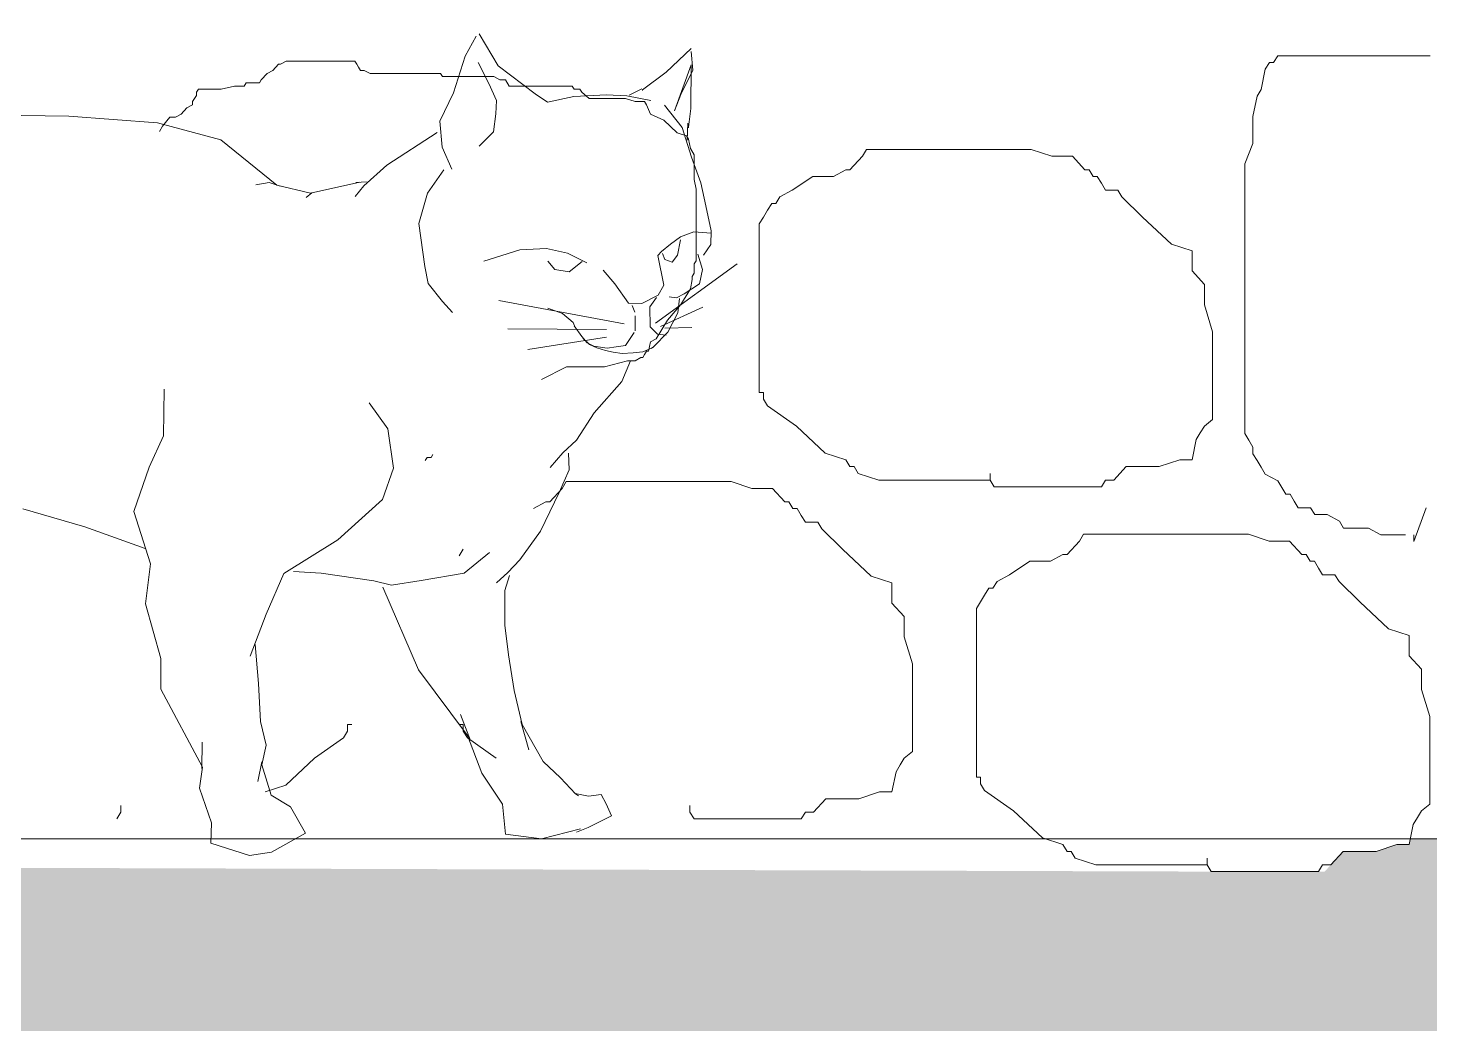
# Model space of a CAD drawing. Header units: centimetres. Extents: x 2280 to 32242, y -4577 to 2534.
# Drawn here: x 26033 to 26087.9, y -2801.2 to -2762.2 of the extents above; entities that cross this region are included whole.
import ezdxf

# ---------------------------------------------------------------- set-up
doc = ezdxf.new("R2010")
doc.units = ezdxf.units.CM
doc.layers.add('dim', color=40, linetype='Continuous', lineweight=0)
doc.layers.add('obiekty', color=22, linetype='Continuous', lineweight=5)

msp = doc.modelspace()

# ---------------------------------------------------------------- hatches: boundary and pattern name
at = {"layer": 'dim'}
h = msp.add_hatch(color=7, dxfattribs=at)
h.dxf.hatch_style = 1
edge = h.paths.add_edge_path()
edge.add_line((26464.449, -2758.987), (26526.237, -2820.144))
edge.add_line((26526.237, -2820.144), (26526.237, -2793.963))
edge.add_line((26526.237, -2793.963), (26500.585, -2768.102))
edge.add_spline(control_points=[(26500.585, -2768.102), (26499.378, -2767.74), (26498.6, -2767.687), (26498.202, -2767.906)], knot_values=[35.673287, 35.673287, 35.673287, 35.673287, 41.147763, 41.147763, 41.147763, 41.147763], degree=3, periodic=0)
edge.add_spline(control_points=[(26498.202, -2767.906), (26498.119, -2767.991), (26498.037, -2768.075), (26497.954, -2768.159)], knot_values=[0, 0, 0, 0, 0.301407, 0.301407, 0.301407, 0.301407], degree=3, periodic=0)
edge.add_spline(control_points=[(26497.954, -2768.159), (26498.007, -2768.053), (26498.089, -2767.969), (26498.202, -2767.906)], knot_values=[41.147763, 41.147763, 41.147763, 41.147763, 42.704936, 42.704936, 42.704936, 42.704936], degree=3, periodic=0)
edge.add_spline(control_points=[(26500.585, -2768.102), (26499.378, -2767.74), (26498.6, -2767.687), (26498.202, -2767.906)], knot_values=[35.673287, 35.673287, 35.673287, 35.673287, 41.147763, 41.147763, 41.147763, 41.147763], degree=3, periodic=0)
edge.add_spline(control_points=[(26498.202, -2767.906), (26498.57, -2767.532), (26498.935, -2767.157), (26499.28, -2766.787)], knot_values=[0.301407, 0.301407, 0.301407, 0.301407, 1.642507, 1.642507, 1.642507, 1.642507], degree=3, periodic=0)
edge.add_line((26499.28, -2766.787), (26478.191, -2745.525))
edge.add_spline(control_points=[(26478.191, -2745.525), (26477.196, -2745.262), (26476.538, -2745.24), (26476.182, -2745.436)], knot_values=[36.26063, 36.26063, 36.26063, 36.26063, 41.147763, 41.147763, 41.147763, 41.147763], degree=3, periodic=0)
edge.add_spline(control_points=[(26476.182, -2745.436), (26476.1, -2745.52), (26476.017, -2745.604), (26475.934, -2745.689)], knot_values=[0, 0, 0, 0, 0.301407, 0.301407, 0.301407, 0.301407], degree=3, periodic=0)
edge.add_spline(control_points=[(26475.934, -2745.689), (26475.987, -2745.583), (26476.069, -2745.498), (26476.182, -2745.436)], knot_values=[41.147763, 41.147763, 41.147763, 41.147763, 42.704936, 42.704936, 42.704936, 42.704936], degree=3, periodic=0)
edge.add_spline(control_points=[(26478.191, -2745.525), (26477.196, -2745.262), (26476.538, -2745.24), (26476.182, -2745.436)], knot_values=[36.26063, 36.26063, 36.26063, 36.26063, 41.147763, 41.147763, 41.147763, 41.147763], degree=3, periodic=0)
edge.add_spline(control_points=[(26476.182, -2745.436), (26476.504, -2745.108), (26476.823, -2744.781), (26477.13, -2744.455)], knot_values=[0.301407, 0.301407, 0.301407, 0.301407, 1.474772, 1.474772, 1.474772, 1.474772], degree=3, periodic=0)
edge.add_line((26477.13, -2744.455), (26434.971, -2701.952))
edge.add_spline(control_points=[(26434.971, -2701.952), (26433.764, -2701.591), (26432.986, -2701.538), (26432.588, -2701.757)], knot_values=[35.673287, 35.673287, 35.673287, 35.673287, 41.147763, 41.147763, 41.147763, 41.147763], degree=3, periodic=0)
edge.add_spline(control_points=[(26432.588, -2701.757), (26432.506, -2701.841), (26432.423, -2701.926), (26432.34, -2702.01)], knot_values=[0, 0, 0, 0, 0.301407, 0.301407, 0.301407, 0.301407], degree=3, periodic=0)
edge.add_spline(control_points=[(26432.34, -2702.01), (26432.393, -2701.904), (26432.475, -2701.82), (26432.588, -2701.757)], knot_values=[41.147763, 41.147763, 41.147763, 41.147763, 42.704936, 42.704936, 42.704936, 42.704936], degree=3, periodic=0)
edge.add_spline(control_points=[(26434.971, -2701.952), (26433.764, -2701.591), (26432.986, -2701.538), (26432.588, -2701.757)], knot_values=[35.673287, 35.673287, 35.673287, 35.673287, 41.147763, 41.147763, 41.147763, 41.147763], degree=3, periodic=0)
edge.add_spline(control_points=[(26432.588, -2701.757), (26432.956, -2701.382), (26433.321, -2701.008), (26433.667, -2700.637)], knot_values=[0.301407, 0.301407, 0.301407, 0.301407, 1.642507, 1.642507, 1.642507, 1.642507], degree=3, periodic=0)
edge.add_line((26433.667, -2700.637), (26412.577, -2679.376))
edge.add_spline(control_points=[(26412.577, -2679.376), (26411.582, -2679.112), (26410.924, -2679.091), (26410.568, -2679.287)], knot_values=[36.26063, 36.26063, 36.26063, 36.26063, 41.147763, 41.147763, 41.147763, 41.147763], degree=3, periodic=0)
edge.add_spline(control_points=[(26410.568, -2679.287), (26410.486, -2679.371), (26410.403, -2679.455), (26410.32, -2679.539)], knot_values=[0, 0, 0, 0, 0.301407, 0.301407, 0.301407, 0.301407], degree=3, periodic=0)
edge.add_spline(control_points=[(26410.32, -2679.539), (26410.373, -2679.434), (26410.455, -2679.349), (26410.568, -2679.287)], knot_values=[41.147763, 41.147763, 41.147763, 41.147763, 42.704936, 42.704936, 42.704936, 42.704936], degree=3, periodic=0)
edge.add_spline(control_points=[(26412.577, -2679.376), (26411.582, -2679.112), (26410.924, -2679.091), (26410.568, -2679.287)], knot_values=[36.26063, 36.26063, 36.26063, 36.26063, 41.147763, 41.147763, 41.147763, 41.147763], degree=3, periodic=0)
edge.add_spline(control_points=[(26410.568, -2679.287), (26410.89, -2678.959), (26411.21, -2678.631), (26411.516, -2678.306)], knot_values=[0.301407, 0.301407, 0.301407, 0.301407, 1.474772, 1.474772, 1.474772, 1.474772], degree=3, periodic=0)
edge.add_line((26411.516, -2678.306), (26390.202, -2656.819))
edge.add_spline(control_points=[(26390.202, -2656.819), (26389.403, -2656.64), (26388.86, -2656.645), (26388.549, -2656.816)], knot_values=[36.867268, 36.867268, 36.867268, 36.867268, 41.147763, 41.147763, 41.147763, 41.147763], degree=3, periodic=0)
edge.add_spline(control_points=[(26388.549, -2656.816), (26388.466, -2656.9), (26388.383, -2656.985), (26388.3, -2657.069)], knot_values=[0, 0, 0, 0, 0.301407, 0.301407, 0.301407, 0.301407], degree=3, periodic=0)
edge.add_spline(control_points=[(26388.3, -2657.069), (26388.353, -2656.963), (26388.435, -2656.879), (26388.549, -2656.816)], knot_values=[41.147763, 41.147763, 41.147763, 41.147763, 42.704936, 42.704936, 42.704936, 42.704936], degree=3, periodic=0)
edge.add_spline(control_points=[(26388.549, -2656.816), (26388.86, -2656.645), (26389.403, -2656.64), (26390.202, -2656.819)], knot_values=[36.867268, 36.867268, 36.867268, 36.867268, 41.147763, 41.147763, 41.147763, 41.147763], degree=3, periodic=0)
edge.add_spline(control_points=[(26388.549, -2656.816), (26388.825, -2656.535), (26389.099, -2656.254), (26389.365, -2655.974)], knot_values=[0.301407, 0.301407, 0.301407, 0.301407, 1.308174, 1.308174, 1.308174, 1.308174], degree=3, periodic=0)
edge.add_line((26389.365, -2655.974), (26367.847, -2634.281))
edge.add_spline(control_points=[(26367.847, -2634.281), (26367.229, -2634.174), (26366.794, -2634.199), (26366.529, -2634.346)], knot_values=[37.494954, 37.494954, 37.494954, 37.494954, 41.147763, 41.147763, 41.147763, 41.147763], degree=3, periodic=0)
edge.add_spline(control_points=[(26366.529, -2634.346), (26366.446, -2634.43), (26366.363, -2634.514), (26366.28, -2634.598)], knot_values=[0, 0, 0, 0, 0.301407, 0.301407, 0.301407, 0.301407], degree=3, periodic=0)
edge.add_spline(control_points=[(26366.28, -2634.598), (26366.333, -2634.493), (26366.416, -2634.408), (26366.529, -2634.346)], knot_values=[41.147763, 41.147763, 41.147763, 41.147763, 42.704936, 42.704936, 42.704936, 42.704936], degree=3, periodic=0)
edge.add_line((26367.067, -2633.494), (26345.514, -2611.766))
edge.add_spline(control_points=[(26345.514, -2611.766), (26345.06, -2611.717), (26344.727, -2611.755), (26344.509, -2611.875)], knot_values=[38.145716, 38.145716, 38.145716, 38.145716, 41.147763, 41.147763, 41.147763, 41.147763], degree=3, periodic=0)
edge.add_spline(control_points=[(26344.509, -2611.875), (26344.426, -2611.959), (26344.343, -2612.044), (26344.26, -2612.128)], knot_values=[0, 0, 0, 0, 0.301407, 0.301407, 0.301407, 0.301407], degree=3, periodic=0)
edge.add_spline(control_points=[(26344.26, -2612.128), (26344.313, -2612.022), (26344.396, -2611.938), (26344.509, -2611.875)], knot_values=[41.147763, 41.147763, 41.147763, 41.147763, 42.704936, 42.704936, 42.704936, 42.704936], degree=3, periodic=0)
edge.add_line((26344.934, -2611.181), (26323.206, -2589.275))
edge.add_spline(control_points=[(26323.206, -2589.275), (26322.896, -2589.268), (26322.658, -2589.311), (26322.489, -2589.405)], knot_values=[38.821921, 38.821921, 38.821921, 38.821921, 41.147763, 41.147763, 41.147763, 41.147763], degree=3, periodic=0)
edge.add_spline(control_points=[(26322.489, -2589.405), (26322.406, -2589.489), (26322.323, -2589.573), (26322.241, -2589.657)], knot_values=[0, 0, 0, 0, 0.301407, 0.301407, 0.301407, 0.301407], degree=3, periodic=0)
edge.add_spline(control_points=[(26322.241, -2589.657), (26322.293, -2589.552), (26322.376, -2589.467), (26322.489, -2589.405)], knot_values=[41.147763, 41.147763, 41.147763, 41.147763, 42.704936, 42.704936, 42.704936, 42.704936], degree=3, periodic=0)
edge.add_line((26322.802, -2588.869), (26300.924, -2566.812))
edge.add_spline(control_points=[(26300.924, -2566.812), (26300.738, -2566.828), (26300.587, -2566.869), (26300.469, -2566.934)], knot_values=[39.526363, 39.526363, 39.526363, 39.526363, 41.147763, 41.147763, 41.147763, 41.147763], degree=3, periodic=0)
edge.add_spline(control_points=[(26300.469, -2566.934), (26300.386, -2567.018), (26300.304, -2567.103), (26300.221, -2567.187)], knot_values=[0, 0, 0, 0, 0.301407, 0.301407, 0.301407, 0.301407], degree=3, periodic=0)
edge.add_spline(control_points=[(26300.221, -2567.187), (26300.274, -2567.081), (26300.356, -2566.997), (26300.469, -2566.934)], knot_values=[41.147763, 41.147763, 41.147763, 41.147763, 42.704936, 42.704936, 42.704936, 42.704936], degree=3, periodic=0)
edge.add_line((26300.67, -2566.556), (26278.672, -2544.379))
edge.add_spline(control_points=[(26278.672, -2544.379), (26278.588, -2544.4), (26278.514, -2544.428), (26278.449, -2544.464)], knot_values=[40.262371, 40.262371, 40.262371, 40.262371, 41.147763, 41.147763, 41.147763, 41.147763], degree=3, periodic=0)
edge.add_spline(control_points=[(26278.449, -2544.464), (26278.367, -2544.548), (26278.284, -2544.632), (26278.201, -2544.716)], knot_values=[0, 0, 0, 0, 0.301407, 0.301407, 0.301407, 0.301407], degree=3, periodic=0)
edge.add_spline(control_points=[(26278.201, -2544.716), (26278.254, -2544.611), (26278.336, -2544.526), (26278.449, -2544.464)], knot_values=[41.147763, 41.147763, 41.147763, 41.147763, 42.704936, 42.704936, 42.704936, 42.704936], degree=3, periodic=0)
edge.add_line((26278.538, -2544.243), (26256.455, -2521.98))
edge.add_spline(control_points=[(26256.455, -2521.98), (26256.446, -2521.984), (26256.438, -2521.989), (26256.429, -2521.993)], knot_values=[41.033971, 41.033971, 41.033971, 41.033971, 41.147763, 41.147763, 41.147763, 41.147763], degree=3, periodic=0)
edge.add_spline(control_points=[(26256.429, -2521.993), (26256.347, -2522.077), (26256.264, -2522.162), (26256.181, -2522.246)], knot_values=[0, 0, 0, 0, 0.301407, 0.301407, 0.301407, 0.301407], degree=3, periodic=0)
edge.add_spline(control_points=[(26256.181, -2522.246), (26256.234, -2522.14), (26256.316, -2522.056), (26256.429, -2521.993)], knot_values=[41.147763, 41.147763, 41.147763, 41.147763, 42.704936, 42.704936, 42.704936, 42.704936], degree=3, periodic=0)
edge.add_line((26256.406, -2521.93), (26234.295, -2499.639))
edge.add_spline(control_points=[(26234.295, -2499.639), (26234.25, -2499.685), (26234.206, -2499.73), (26234.161, -2499.775)], knot_values=[0, 0, 0, 0, 0.162292, 0.162292, 0.162292, 0.162292], degree=3, periodic=0)
edge.add_spline(control_points=[(26234.161, -2499.775), (26234.19, -2499.717), (26234.228, -2499.665), (26234.276, -2499.62)], knot_values=[41.846102, 41.846102, 41.846102, 41.846102, 42.704936, 42.704936, 42.704936, 42.704936], degree=3, periodic=0)
edge.add_line((26234.264, -2499.608), (26207.186, -2472.309))
edge.add_line((26207.186, -2472.309), (26050.95, -2564.916))
edge.add_spline(control_points=[(26050.95, -2564.916), (26050.963, -2564.94), (26050.976, -2564.964), (26050.99, -2564.989)], knot_values=[0.301407, 0.301407, 0.301407, 0.301407, 0.372282, 0.372282, 0.372282, 0.372282], degree=3, periodic=0)
edge.add_spline(control_points=[(26050.99, -2564.989), (26051.082, -2565.079), (26051.138, -2565.183), (26051.16, -2565.299)], knot_values=[41.147763, 41.147763, 41.147763, 41.147763, 42.704936, 42.704936, 42.704936, 42.704936], degree=3, periodic=0)
edge.add_spline(control_points=[(26077.736, -2549.039), (26077.042, -2548.828), (26075.29, -2548.795), (26069.345, -2549.616), (26063.555, -2556.386), (26046.027, -2555.581), (26049.899, -2562.998), (26050.95, -2564.916)], knot_values=[0.372282, 0.372282, 0.372282, 0.372282, 6.173436, 8.769154, 17.150754, 33.547828, 39.13485, 39.13485, 39.13485, 39.13485], degree=3, periodic=0)
edge.add_spline(control_points=[(26050.99, -2564.989), (26050.969, -2564.969), (26050.948, -2564.949), (26050.924, -2564.931)], knot_values=[40.806551, 40.806551, 40.806551, 40.806551, 41.147763, 41.147763, 41.147763, 41.147763], degree=3, periodic=0)
edge.add_line((26050.924, -2564.931), (26023.876, -2580.963))
edge.add_line((26023.876, -2580.963), (26019.679, -2580.963))
edge.add_line((26019.679, -2580.963), (25652.254, -2580.963))
edge.add_line((25652.254, -2580.963), (25652.254, -2594.287))
edge.add_line((25652.254, -2594.287), (25660.813, -2594.287))
edge.add_line((25660.813, -2594.287), (25659.894, -2658.375))
edge.add_line((25659.894, -2658.375), (25673.922, -2658.249))
edge.add_line((25673.922, -2658.249), (25674.962, -2594.287))
edge.add_line((25674.962, -2594.287), (25964.152, -2594.287))
edge.add_line((25964.152, -2594.287), (25964.152, -2672.966))
edge.add_line((25964.152, -2672.966), (25982.545, -2672.966))
edge.add_line((25982.545, -2672.966), (25982.545, -2594.287))
edge.add_line((25982.545, -2594.287), (26298.05, -2594.287))
edge.add_line((26298.05, -2594.287), (26434.533, -2729.376))
edge.add_line((26434.533, -2729.376), (26434.463, -2793.963))
edge.add_line((26434.463, -2793.963), (26110.013, -2793.963))
edge.add_line((26110.013, -2793.963), (26109.044, -2794.492))
edge.add_line((26109.044, -2794.492), (26108.559, -2795.02))
edge.add_line((26108.559, -2795.02), (26106.943, -2795.02))
edge.add_line((26106.943, -2795.02), (26106.459, -2795.285))
edge.add_line((26106.459, -2795.285), (26090.788, -2795.285))
edge.add_line((26090.788, -2795.285), (26090.788, -2793.963))
edge.add_line((26090.788, -2793.963), (26087.153, -2793.963))
edge.add_line((26087.153, -2793.963), (26087.107, -2794.187))
edge.add_line((26087.107, -2794.187), (26086.623, -2794.187))
edge.add_line((26086.623, -2794.187), (26085.815, -2794.451))
edge.add_line((26085.815, -2794.451), (26084.523, -2794.451))
edge.add_line((26084.523, -2794.451), (26083.796, -2795.244))
edge.add_line((26083.796, -2795.244), (26079.353, -2795.244))
edge.add_line((26079.353, -2795.244), (25988.468, -2794.958))
edge.add_line((25988.468, -2794.958), (25988.582, -2795.02))
edge.add_line((25988.582, -2795.02), (25986.966, -2795.02))
edge.add_line((25986.966, -2795.02), (25671.717, -2793.963))
edge.add_line((25671.717, -2793.963), (25673.408, -2689.896))
edge.add_line((25673.408, -2689.896), (25659.442, -2689.896))
edge.add_line((25659.442, -2689.896), (25657.95, -2793.963))
edge.add_line((25657.95, -2793.963), (25618.694, -2821.127))
edge.add_line((25618.694, -2821.127), (25631.221, -2826.273))
edge.add_line((25631.221, -2826.273), (25679.875, -2813.518))
edge.add_line((25679.875, -2813.518), (25767.679, -2813.518))
edge.add_line((25767.679, -2813.518), (25767.679, -2838.592))
edge.add_line((25767.679, -2838.592), (25787.695, -2838.592))
edge.add_line((25787.695, -2838.592), (25787.695, -2813.518))
edge.add_line((25787.695, -2813.518), (25964.152, -2813.518))
edge.add_line((25964.152, -2813.518), (25964.152, -3023.963))
edge.add_line((25964.152, -3023.963), (25817.679, -3023.963))
edge.add_line((25817.679, -3023.963), (25647.245, -3023.963))
edge.add_line((25647.245, -3023.963), (25656.188, -3039.51))
edge.add_line((25656.188, -3039.51), (25623.849, -3063.258))
edge.add_line((25623.849, -3063.258), (25647.608, -3063.258))
edge.add_line((25647.608, -3063.258), (25771.419, -3052.333))
edge.add_line((25771.419, -3052.333), (25818.252, -3052.19))
edge.add_line((25818.252, -3052.19), (25844.501, -3067.931))
edge.add_line((25844.501, -3067.931), (25926.829, -3073.724))
edge.add_line((25926.829, -3073.724), (26030.55, -3059.79))
edge.add_line((26030.55, -3059.79), (26124.773, -3059.79))
edge.add_line((26124.773, -3059.79), (26174.502, -3048.018))
edge.add_line((26174.502, -3048.018), (26281.158, -3069.6))
edge.add_line((26281.158, -3069.6), (26392.12, -3080.193))
edge.add_line((26392.12, -3080.193), (26463.991, -3024.32))
edge.add_spline(control_points=[(26463.991, -3024.319), (26464.144, -3024.15), (26464.296, -3023.98), (26464.449, -3023.811)], knot_values=[0.41129, 0.41129, 0.41129, 0.41129, 1.095678, 1.095678, 1.095678, 1.095678], degree=3, periodic=0)
edge.add_line((26464.449, -3023.811), (26464.449, -2758.987))
edge = h.paths.add_edge_path(flags=16)
edge.add_line((26434.214, -3023.963), (26104.525, -3023.963))
edge.add_ellipse((26102.721, -3017.372), major_axis=(-0.725, 7.876), ratio=0.286851, start_angle=184.0247, end_angle=211.717, ccw=False)
edge.add_ellipse((26102.721, -3017.372), major_axis=(-0.725, 7.876), ratio=0.286851, start_angle=145.26, end_angle=184.0247)
edge.add_ellipse((26103.138, -3024.39), major_axis=(1.182, 0.109), ratio=0.76963, start_angle=239.4815, end_angle=289.0119, ccw=False)
edge.add_spline(control_points=[(26101.668, -3023.963), (26101.733, -3024.093), (26101.8, -3024.216), (26101.929, -3024.435), (26101.992, -3024.533), (26102.119, -3024.715), (26102.184, -3024.8), (26102.272, -3024.905), (26102.294, -3024.931), (26102.316, -3024.956)], knot_values=[2.511922, 2.511922, 2.511922, 2.511922, 2.59654, 2.59654, 2.67338, 2.67338, 2.75022, 2.75022, 2.776096, 2.776096, 2.776096, 2.776096], degree=3, periodic=0)
edge.add_ellipse((26096.606, -3047.974), major_axis=(30.002, 2.76), ratio=0.76963, start_angle=75.0057, end_angle=78.2937)
edge.add_ellipse((26100.347, -3024.698), major_axis=(0.305, 0.028), ratio=0.76963, start_angle=224.4393, end_angle=326.5905, ccw=False)
edge.add_ellipse((26101.916, -3022.482), major_axis=(3.494, 0.321), ratio=0.76963, start_angle=218.8051, end_angle=229.563)
edge.add_ellipse((26098.529, -3028.511), major_axis=(4.984, 0.458), ratio=0.76963, start_angle=70.7704, end_angle=86.6871)
edge.add_ellipse((26101.612, -2996.533), major_axis=(36.307, 3.34), ratio=0.76963, start_angle=255.0873, end_angle=260.9907, ccw=False)
edge.add_ellipse((26093.122, -3033.832), major_axis=(12.22, 1.124), ratio=0.76963, start_angle=78.305, end_angle=82.8106)
edge.add_ellipse((26093.47, -3024.152), major_axis=(0.43, 0.04), ratio=0.76963, start_angle=224.289, end_angle=314.5377, ccw=False)
edge.add_ellipse((26102.716, -3019.512), major_axis=(11.175, 1.028), ratio=0.76963, start_angle=204.1063, end_angle=206.9122, ccw=False)
edge.add_ellipse((26092.513, -3019.772), major_axis=(5.935, 0.546), ratio=0.76963, start_angle=260.6095, end_angle=271.7047, ccw=False)
edge.add_ellipse((26093.35, -3008.332), major_axis=(20.692, 1.903), ratio=0.76963, start_angle=251.8928, end_angle=262.1051, ccw=False)
edge.add_ellipse((26086.848, -3032.513), major_axis=(10.946, 1.007), ratio=0.76963, start_angle=78.2841, end_angle=85.4406)
edge.add_line((26086.945, -3024.036), (26086.364, -3024.089))
edge.add_ellipse((26108.09, -3017.137), major_axis=(23.07, 2.122), ratio=0.76963, start_angle=179.1726, end_angle=195.6257)
edge.add_line((26086.313, -3023.963), (26044.001, -3023.963))
edge.add_line((26044.001, -3023.963), (26044.001, -3024.014))
edge.add_line((26044.001, -3024.014), (26038.534, -3024.009))
edge.add_line((26038.534, -3024.009), (25982.545, -3023.963))
edge.add_line((25982.545, -3023.963), (25982.545, -2933.963))
edge.add_line((25982.545, -2933.963), (25982.545, -2813.518))
edge.add_line((25982.545, -2813.518), (26434.442, -2813.518))
edge.add_line((26434.442, -2813.518), (26434.214, -3023.963))
h.paths.add_polyline_path([(26431.179, -3017.562), (26369.882, -3017.574), (26370.58, -2853.479), (26368.125, -2853.498), (26366.181, -3017.575), (26305.203, -3017.586), (26305.347, -2983.517), (26301.921, -2983.513), (26301.518, -3017.587), (26259.005, -3017.595), (26259.7, -2854.364), (26257.27, -2854.383), (26255.336, -3017.596), (26198.642, -3017.606), (26199.933, -2854.841), (26431.179, -2852.995)], flags=0)
h.paths.add_polyline_path([(26404.312, -2949.447), (26402.361, -2951.053), (26400.352, -2951.11), (26397.598, -2950.651), (26396.574, -2949.387), (26396.966, -2949.275), (26398.516, -2950.307), (26399.95, -2950.651), (26401.213, -2950.651), (26402.475, -2950.25), (26403.68, -2949.447)], flags=0)
edge = h.paths.add_edge_path(flags=17)
edge.add_spline(control_points=[(26077.736, -2549.039), (26077.042, -2548.828), (26075.29, -2548.795), (26069.345, -2549.616), (26063.555, -2556.386), (26046.027, -2555.581), (26049.899, -2562.998), (26050.95, -2564.916)], knot_values=[0.372282, 0.372282, 0.372282, 0.372282, 6.173436, 8.769154, 17.150754, 33.547828, 39.13485, 39.13485, 39.13485, 39.13485], degree=3, periodic=0)
edge.add_line((26050.95, -2564.916), (26077.736, -2549.039))
h.paths.add_polyline_path([(26194.119, -2508.711), (26112.304, -2557.205), (26112.304, -2580.963), (26194.119, -2580.963)], flags=16)
h.paths.add_polyline_path([(26112.304, -2557.205), (26072.221, -2580.963), (26112.304, -2580.963)], flags=16)
h.paths.add_polyline_path([(26205.047, -2502.233), (26194.119, -2508.711), (26194.119, -2580.963), (26284.589, -2580.963)], flags=16)

# ---------------------------------------------------------------- linework, layer by layer
for p, q in [((26050.534, -2762.512), (26050.107, -2763.297)), ((26050.653, -2762.418), (26051.397, -2763.672)), ((26058.96, -2762.99), (26057.982, -2763.921)), ((26058.966, -2763.107), (26059.032, -2763.837)), ((26050.107, -2763.297), (26049.65, -2764.73)), ((26050.615, -2763.536), (26051.027, -2764.366)), ((26051.397, -2763.672), (26052.845, -2764.771)), ((26058.304, -2765.43), (26058.961, -2763.636)), ((26058.961, -2763.636), (26058.951, -2765.339)), ((26057.982, -2763.921), (26057.055, -2764.614)), ((26059.032, -2763.837), (26058.552, -2764.801)), ((26049.65, -2764.73), (26049.115, -2765.843)), ((26051.027, -2764.366), (26051.338, -2765.025)), ((26057.031, -2764.571), (26056.53, -2764.824)), ((26057.055, -2764.614), (26057.056, -2764.643)), ((26051.338, -2765.025), (26051.302, -2765.555)), ((26053.327, -2765.099), (26054.37, -2764.869)), ((26054.37, -2764.869), (26055.638, -2764.804)), ((26055.638, -2764.804), (26056.446, -2764.851)), ((26056.446, -2764.851), (26057.385, -2765.037)), ((26057.139, -2765.074), (26056.766, -2765.074)), ((26057.214, -2765.197), (26057.139, -2765.074)), ((26057.364, -2765.564), (26057.214, -2765.197)), ((26057.921, -2765.215), (26058.615, -2766.09)), ((26058.552, -2764.801), (26058.304, -2765.43)), ((26034.563, -2765.65), (26031.026, -2765.597)), ((26038.049, -2765.912), (26034.563, -2765.65)), ((26049.115, -2765.843), (26049.196, -2766.866)), ((26051.302, -2765.555), (26051.213, -2766.264)), ((26057.887, -2765.808), (26057.364, -2765.564)), ((26058.41, -2766.297), (26057.887, -2765.808)), ((26058.304, -2765.43), (26058.304, -2765.43)), ((26058.951, -2765.339), (26058.862, -2766.077)), ((26040.531, -2766.577), (26038.049, -2765.912)), ((26049.012, -2766.289), (26047.028, -2767.564)), ((26051.213, -2766.264), (26050.651, -2766.821)), ((26058.784, -2766.42), (26058.41, -2766.297)), ((26058.615, -2766.09), (26058.981, -2767.245)), ((26058.859, -2766.542), (26058.784, -2766.42)), ((26058.834, -2765.914), (26058.81, -2766.585)), ((26058.862, -2766.077), (26058.864, -2766.106)), ((26042.725, -2768.343), (26040.531, -2766.577)), ((26049.196, -2766.866), (26049.579, -2767.727)), ((26058.934, -2766.909), (26058.859, -2766.542)), ((26059.083, -2767.154), (26058.934, -2766.909)), ((26058.981, -2767.245), (26059.341, -2768.254)), ((26059.083, -2768.132), (26059.083, -2767.154)), ((26047.028, -2767.564), (26046.137, -2768.373)), ((26049.269, -2767.743), (26048.632, -2768.656)), ((26042.418, -2768.249), (26041.894, -2768.337)), ((26042.854, -2768.384), (26042.418, -2768.249)), ((26044.043, -2768.657), (26042.725, -2768.343)), ((26045.976, -2768.235), (26044.043, -2768.657)), ((26046.127, -2768.38), (26045.793, -2768.788)), ((26046.24, -2768.215), (26045.816, -2768.246)), ((26059.158, -2771.312), (26059.158, -2768.499)), ((26059.341, -2768.254), (26059.54, -2769.153)), ((26044.099, -2768.647), (26043.874, -2768.831)), ((26048.632, -2768.656), (26048.287, -2769.848)), ((26059.54, -2769.153), (26059.743, -2770.141)), ((26048.287, -2769.848), (26048.524, -2771.538)), ((26059.062, -2770.176), (26058.545, -2770.378)), ((26059.747, -2770.229), (26059.062, -2770.176)), ((26059.743, -2770.141), (26059.737, -2770.669)), ((26059.743, -2770.141), (26059.743, -2770.141)), ((26058.156, -2770.663), (26057.797, -2770.945)), ((26058.545, -2770.378), (26058.156, -2770.663)), ((26058.551, -2770.496), (26058.425, -2771.089)), ((26059.737, -2770.669), (26059.448, -2771.095)), ((26052.244, -2770.878), (26050.84, -2771.331)), ((26053.295, -2770.824), (26052.244, -2770.878)), ((26054.111, -2771.017), (26053.295, -2770.824)), ((26053.615, -2771.659), (26053.351, -2771.32)), ((26054.873, -2771.389), (26054.111, -2771.017)), ((26054.685, -2771.34), (26054.178, -2771.747)), ((26057.797, -2770.945), (26057.65, -2771.099)), ((26057.65, -2771.099), (26057.893, -2772.261)), ((26057.937, -2771.261), (26057.833, -2771.031)), ((26058.221, -2771.364), (26057.937, -2771.261)), ((26058.425, -2771.089), (26058.221, -2771.364)), ((26059.083, -2771.434), (26059.158, -2771.312)), ((26059.229, -2771.048), (26059.413, -2771.655)), ((26048.524, -2771.538), (26048.65, -2772.207)), ((26054.178, -2771.747), (26053.615, -2771.659)), ((26055.968, -2772.213), (26055.508, -2771.679)), ((26057.559, -2773.758), (26060.766, -2771.428)), ((26059.008, -2771.924), (26059.083, -2771.801)), ((26059.083, -2771.801), (26059.083, -2771.434)), ((26059.413, -2771.655), (26059.286, -2772.219)), ((26048.65, -2772.207), (26049.211, -2772.912)), ((26056.501, -2772.978), (26055.968, -2772.213)), ((26057.893, -2772.261), (26057.664, -2772.654)), ((26058.56, -2773.024), (26058.934, -2772.413)), ((26059.286, -2772.219), (26058.684, -2772.602)), ((26058.934, -2772.413), (26059.008, -2772.046)), ((26059.008, -2772.046), (26059.008, -2771.924)), ((26049.211, -2772.912), (26049.604, -2773.332)), ((26056.334, -2773.779), (26051.424, -2772.87)), ((26057.028, -2772.98), (26056.501, -2772.978)), ((26057.664, -2772.654), (26057.028, -2772.98)), ((26057.606, -2772.745), (26057.345, -2773.111)), ((26058.382, -2772.764), (26058.101, -2772.72)), ((26058.684, -2772.602), (26058.382, -2772.764)), ((26058.507, -2772.787), (26058.442, -2773.348)), ((26053.916, -2773.375), (26053.348, -2773.169)), ((26054.337, -2773.735), (26053.916, -2773.375)), ((26056.758, -2773.325), (26056.656, -2773.067)), ((26056.773, -2773.463), (26056.771, -2774.05)), ((26057.345, -2773.111), (26057.352, -2773.903)), ((26057.765, -2773.881), (26059.415, -2773.13)), ((26058.036, -2773.636), (26058.56, -2773.024)), ((26058.442, -2773.348), (26058.044, -2774.102)), ((26055.644, -2774.007), (26051.776, -2773.976)), ((26054.42, -2773.925), (26054.337, -2773.735)), ((26054.677, -2774.284), (26054.376, -2773.864)), ((26057.352, -2773.903), (26057.645, -2774.182)), ((26058.044, -2774.102), (26057.484, -2774.689)), ((26057.588, -2774.37), (26058.036, -2773.636)), ((26057.932, -2773.957), (26058.991, -2773.92)), ((26055.642, -2774.306), (26052.555, -2774.793)), ((26054.892, -2774.524), (26054.677, -2774.284)), ((26054.977, -2774.586), (26054.732, -2774.362)), ((26055.152, -2774.663), (26054.892, -2774.524)), ((26055.262, -2774.721), (26054.977, -2774.586)), ((26055.666, -2774.733), (26055.152, -2774.663)), ((26056.386, -2774.631), (26056.026, -2774.677)), ((26056.733, -2774.124), (26056.386, -2774.631)), ((26057.289, -2774.859), (26057.364, -2774.492)), ((26057.364, -2774.492), (26057.588, -2774.37)), ((26057.645, -2774.182), (26057.988, -2774.223)), ((26055.6, -2774.823), (26055.262, -2774.721)), ((26055.907, -2774.886), (26055.6, -2774.823)), ((26056.026, -2774.677), (26055.666, -2774.733)), ((26056.258, -2774.95), (26055.907, -2774.886)), ((26056.689, -2774.922), (26056.258, -2774.95)), ((26057.071, -2774.883), (26056.689, -2774.922)), ((26056.766, -2775.226), (26056.99, -2775.104)), ((26056.99, -2775.104), (26057.065, -2775.104)), ((26057.065, -2775.104), (26057.139, -2774.981)), ((26057.472, -2774.712), (26057.071, -2774.883)), ((26057.139, -2774.981), (26057.214, -2774.859)), ((26057.214, -2774.859), (26057.289, -2774.859)), ((26057.484, -2774.689), (26057.389, -2774.747)), ((26053.102, -2775.96), (26054.074, -2775.471)), ((26054.074, -2775.471), (26055.569, -2775.471)), ((26055.569, -2775.471), (26056.466, -2775.226)), ((26056.58, -2775.234), (26056.248, -2776.044)), ((26056.466, -2775.226), (26056.766, -2775.226)), ((26056.248, -2776.044), (26055.16, -2777.273)), ((26038.274, -2778.169), (26038.309, -2776.347)), ((26046.335, -2776.875), (26047.067, -2777.894)), ((26055.16, -2777.273), (26054.468, -2778.336)), ((26047.067, -2777.894), (26047.297, -2779.438)), ((26037.714, -2779.401), (26038.274, -2778.169)), ((26054.468, -2778.336), (26053.934, -2778.833)), ((26048.542, -2779.14), (26048.617, -2779.018)), ((26048.617, -2779.018), (26048.766, -2779.018)), ((26048.766, -2779.018), (26048.841, -2778.895)), ((26053.934, -2778.833), (26053.435, -2779.417)), ((26054.152, -2778.851), (26054.183, -2779.496)), ((26037.116, -2781.134), (26037.714, -2779.401)), ((26047.297, -2779.438), (26046.86, -2780.664)), ((26054.183, -2779.496), (26053.793, -2780.396)), ((26053.908, -2780.229), (26054.069, -2779.965)), ((26046.86, -2780.664), (26045.108, -2782.25)), ((26053.793, -2780.396), (26053.06, -2781.901)), ((26053.423, -2780.757), (26053.908, -2780.229)), ((26035.192, -2781.732), (26032.77, -2781.034)), ((26037.774, -2783.184), (26037.116, -2781.134)), ((26052.777, -2781.022), (26053.262, -2780.757)), ((26053.262, -2780.757), (26053.423, -2780.757)), ((26037.559, -2782.579), (26035.192, -2781.732)), ((26045.108, -2782.25), (26043.002, -2783.562)), ((26053.06, -2781.901), (26052.247, -2783.029)), ((26049.869, -2782.872), (26050.031, -2782.608)), ((26051.054, -2782.738), (26050.071, -2783.552)), ((26037.571, -2784.75), (26037.774, -2783.184)), ((26052.247, -2783.029), (26051.775, -2783.523)), ((26043.002, -2783.562), (26042.304, -2785.153)), ((26044.458, -2783.546), (26043.37, -2783.484)), ((26046.52, -2783.851), (26044.458, -2783.546)), ((26047.21, -2784.021), (26046.52, -2783.851)), ((26048.38, -2783.844), (26047.21, -2784.021)), ((26050.071, -2783.552), (26048.38, -2783.844)), ((26051.775, -2783.523), (26051.329, -2783.927)), ((26051.842, -2783.637), (26051.654, -2784.233)), ((26048.271, -2787.342), (26046.873, -2784.097)), ((26051.654, -2784.233), (26051.658, -2785.583)), ((26038.172, -2786.892), (26037.571, -2784.75)), ((26042.304, -2785.153), (26041.671, -2786.8)), ((26051.658, -2785.583), (26051.808, -2786.75)), ((26041.866, -2786.35), (26042.002, -2787.869)), ((26051.808, -2786.75), (26052.031, -2788.147)), ((26038.168, -2788.095), (26038.172, -2786.892)), ((26050.195, -2789.914), (26048.271, -2787.342)), ((26039.806, -2791.152), (26038.168, -2788.095)), ((26042.002, -2787.869), (26042.075, -2789.362)), ((26052.031, -2788.147), (26052.344, -2789.481)), ((26042.075, -2789.362), (26042.306, -2790.29)), ((26045.494, -2789.744), (26045.494, -2789.48)), ((26045.494, -2789.48), (26045.656, -2789.48)), ((26050.031, -2789.48), (26049.869, -2789.48)), ((26050.319, -2790.105), (26049.922, -2789.092)), ((26050.031, -2789.744), (26050.031, -2789.48)), ((26052.291, -2789.361), (26052.601, -2790.469)), ((26052.344, -2789.481), (26053.159, -2790.936)), ((26044.202, -2790.801), (26045.333, -2790.008)), ((26045.333, -2790.008), (26045.494, -2789.744)), ((26050.192, -2790.008), (26050.031, -2789.744)), ((26051.323, -2790.801), (26050.192, -2790.008)), ((26050.763, -2791.382), (26050.195, -2789.914)), ((26039.788, -2791.202), (26039.795, -2790.169)), ((26042.306, -2790.29), (26042.127, -2791.062)), ((26039.691, -2791.979), (26039.806, -2791.152)), ((26042.138, -2790.941), (26041.977, -2791.711)), ((26042.127, -2791.062), (26042.495, -2792.247)), ((26043.071, -2791.858), (26044.202, -2790.801)), ((26053.159, -2790.936), (26053.842, -2791.576)), ((26051.566, -2792.603), (26050.763, -2791.382)), ((26053.842, -2791.576), (26054.43, -2792.192)), ((26040.16, -2793.335), (26039.691, -2791.979)), ((26042.263, -2792.123), (26043.071, -2791.858)), ((26042.495, -2792.247), (26043.261, -2792.706)), ((26054.42, -2792.185), (26054.937, -2792.285)), ((26054.43, -2792.192), (26054.541, -2792.273)), ((26054.937, -2792.285), (26055.432, -2792.229)), ((26055.432, -2792.229), (26055.635, -2792.588)), ((26036.609, -2792.651), (26036.609, -2792.916)), ((26043.261, -2792.706), (26043.839, -2793.733)), ((26051.685, -2793.771), (26051.566, -2792.603)), ((26055.635, -2792.588), (26055.846, -2793.064)), ((26036.447, -2793.18), (26036.609, -2792.916)), ((26055.846, -2793.064), (26054.923, -2793.515))]:
    msp.add_line(p, q, dxfattribs=at)
msp.add_lwpolyline([(26298.05, -2793.963), (26298.05, -2594.287), (26434.533, -2729.376), (26434.463, -2793.963), (25671.717, -2793.963)], dxfattribs=at)
at = {"layer": 'obiekty'}
for p, q in [((26042.785, -2763.607), (26042.561, -2763.851)), ((26042.86, -2763.607), (26042.785, -2763.607)), ((26043.084, -2763.484), (26042.86, -2763.607)), ((26045.776, -2763.484), (26043.084, -2763.484)), ((26045.851, -2763.607), (26045.776, -2763.484)), ((26045.925, -2763.729), (26045.851, -2763.607)), ((26081.631, -2763.544), (26081.47, -2763.809)), ((26081.793, -2763.544), (26081.631, -2763.544)), ((26081.954, -2763.28), (26081.793, -2763.544)), ((26087.932, -2763.28), (26081.954, -2763.28)), ((26042.112, -2764.218), (26042.038, -2764.34)), ((26042.337, -2763.974), (26042.112, -2764.218)), ((26042.561, -2763.851), (26042.337, -2763.974)), ((26046, -2763.851), (26045.925, -2763.729)), ((26046.15, -2763.851), (26046, -2763.851)), ((26046.374, -2763.974), (26046.15, -2763.851)), ((26049.14, -2763.974), (26046.374, -2763.974)), ((26049.215, -2764.096), (26049.14, -2763.974)), ((26051.233, -2764.096), (26049.215, -2764.096)), ((26051.458, -2764.218), (26051.233, -2764.096)), ((26051.682, -2764.218), (26051.458, -2764.218)), ((26051.831, -2764.463), (26051.682, -2764.218)), ((26081.47, -2763.809), (26081.308, -2764.602)), ((26039.645, -2764.585), (26039.571, -2764.707)), ((26039.571, -2764.707), (26039.571, -2764.83)), ((26040.543, -2764.585), (26039.645, -2764.585)), ((26041.066, -2764.463), (26040.543, -2764.585)), ((26041.44, -2764.463), (26041.066, -2764.463)), ((26041.514, -2764.34), (26041.44, -2764.463)), ((26042.038, -2764.34), (26041.514, -2764.34)), ((26054.298, -2764.463), (26051.831, -2764.463)), ((26052.845, -2764.771), (26053.327, -2765.099)), ((26054.373, -2764.585), (26054.298, -2764.463)), ((26054.597, -2764.585), (26054.373, -2764.585)), ((26054.672, -2764.707), (26054.597, -2764.585)), ((26054.971, -2764.952), (26054.672, -2764.707)), ((26081.308, -2764.602), (26081.147, -2764.866)), ((26039.197, -2765.319), (26038.973, -2765.564)), ((26039.421, -2765.197), (26039.197, -2765.319)), ((26039.496, -2764.952), (26039.421, -2765.074)), ((26039.421, -2765.074), (26039.421, -2765.197)), ((26039.571, -2764.83), (26039.496, -2764.952)), ((26056.392, -2764.952), (26054.971, -2764.952)), ((26056.766, -2765.074), (26056.392, -2764.952)), ((26081.147, -2764.866), (26080.985, -2765.659)), ((26038.524, -2765.686), (26038.235, -2766.036)), ((26038.748, -2765.686), (26038.524, -2765.686)), ((26038.973, -2765.564), (26038.748, -2765.686)), ((26080.985, -2765.659), (26080.985, -2766.716)), ((26038.235, -2766.036), (26038.127, -2766.251)), ((26065.673, -2767.218), (26065.835, -2766.954)), ((26065.835, -2766.954), (26072.297, -2766.954)), ((26072.297, -2766.954), (26073.105, -2767.218)), ((26080.985, -2766.716), (26080.662, -2767.509)), ((26065.188, -2767.747), (26065.673, -2767.218)), ((26073.105, -2767.218), (26073.912, -2767.218)), ((26073.912, -2767.218), (26074.397, -2767.747)), ((26080.662, -2767.509), (26080.662, -2778.081)), ((26062.927, -2768.54), (26063.734, -2768.011)), ((26063.734, -2768.011), (26064.542, -2768.011)), ((26064.542, -2768.011), (26065.027, -2767.747)), ((26065.027, -2767.747), (26065.188, -2767.747)), ((26074.397, -2767.747), (26074.559, -2767.747)), ((26074.559, -2767.747), (26074.72, -2768.011)), ((26074.72, -2768.011), (26074.882, -2768.011)), ((26074.882, -2768.011), (26075.043, -2768.275)), ((26059.158, -2768.499), (26059.083, -2768.132)), ((26062.442, -2768.804), (26062.927, -2768.54)), ((26075.043, -2768.275), (26075.205, -2768.54)), ((26075.205, -2768.54), (26075.689, -2768.54)), ((26075.689, -2768.54), (26075.851, -2768.804)), ((26061.957, -2769.332), (26062.119, -2769.068)), ((26062.119, -2769.068), (26062.28, -2769.068)), ((26062.28, -2769.068), (26062.442, -2768.804)), ((26075.851, -2768.804), (26076.659, -2769.597)), ((26061.634, -2769.861), (26061.796, -2769.597)), ((26061.796, -2769.597), (26061.957, -2769.332)), ((26076.659, -2769.597), (26077.79, -2770.654)), ((26061.634, -2776.469), (26061.634, -2769.861)), ((26077.79, -2770.654), (26078.597, -2770.918)), ((26078.597, -2770.918), (26078.597, -2771.711)), ((26078.597, -2771.711), (26079.082, -2772.24)), ((26079.082, -2772.24), (26079.082, -2773.033)), ((26079.082, -2773.033), (26079.405, -2774.09)), ((26079.405, -2774.09), (26079.405, -2777.526)), ((26061.796, -2776.469), (26061.634, -2776.469)), ((26061.796, -2776.733), (26061.796, -2776.469)), ((26061.957, -2776.997), (26061.796, -2776.733)), ((26063.088, -2777.79), (26061.957, -2776.997)), ((26064.219, -2778.848), (26063.088, -2777.79)), ((26079.082, -2777.79), (26078.921, -2778.055)), ((26079.405, -2777.526), (26079.082, -2777.79)), ((26078.759, -2778.319), (26078.597, -2779.112)), ((26078.921, -2778.055), (26078.759, -2778.319)), ((26080.662, -2778.081), (26080.824, -2778.346)), ((26080.824, -2778.346), (26080.985, -2778.61)), ((26065.027, -2779.112), (26064.219, -2778.848)), ((26080.985, -2778.61), (26080.985, -2778.874)), ((26080.985, -2778.874), (26081.147, -2779.139)), ((26065.188, -2779.376), (26065.027, -2779.112)), ((26065.35, -2779.376), (26065.188, -2779.376)), ((26065.511, -2779.641), (26065.35, -2779.376)), ((26076.013, -2779.376), (26075.528, -2779.905)), ((26077.305, -2779.376), (26076.013, -2779.376)), ((26078.113, -2779.112), (26077.305, -2779.376)), ((26078.597, -2779.112), (26078.113, -2779.112)), ((26081.147, -2779.139), (26081.308, -2779.403)), ((26081.308, -2779.403), (26081.47, -2779.667)), ((26054.069, -2779.965), (26060.532, -2779.965)), ((26060.532, -2779.965), (26061.339, -2780.229)), ((26066.319, -2779.905), (26065.511, -2779.641)), ((26070.681, -2779.905), (26066.319, -2779.905)), ((26070.681, -2779.641), (26070.681, -2779.905)), ((26070.843, -2780.169), (26070.681, -2779.905)), ((26075.205, -2779.905), (26075.043, -2780.169)), ((26075.528, -2779.905), (26075.205, -2779.905)), ((26081.47, -2779.667), (26081.954, -2779.932)), ((26081.954, -2779.932), (26082.116, -2780.196)), ((26061.339, -2780.229), (26062.147, -2780.229)), ((26062.147, -2780.229), (26062.632, -2780.757)), ((26075.043, -2780.169), (26070.843, -2780.169)), ((26082.116, -2780.196), (26082.278, -2780.46)), ((26082.278, -2780.46), (26082.439, -2780.46)), ((26082.439, -2780.46), (26082.601, -2780.725)), ((26062.632, -2780.757), (26062.793, -2780.757)), ((26062.793, -2780.757), (26062.955, -2781.022)), ((26062.955, -2781.022), (26063.117, -2781.022)), ((26063.117, -2781.022), (26063.278, -2781.286)), ((26082.601, -2780.725), (26082.762, -2780.989)), ((26082.762, -2780.989), (26083.247, -2780.989)), ((26083.247, -2780.989), (26083.409, -2781.253)), ((26083.409, -2781.253), (26083.893, -2781.253)), ((26083.893, -2781.253), (26084.378, -2781.517)), ((26087.286, -2782.31), (26087.771, -2780.989)), ((26063.278, -2781.286), (26063.44, -2781.55)), ((26063.44, -2781.55), (26063.924, -2781.55)), ((26063.924, -2781.55), (26064.086, -2781.815)), ((26084.378, -2781.517), (26084.539, -2781.782)), ((26084.539, -2781.782), (26085.509, -2781.782)), ((26085.509, -2781.782), (26085.993, -2782.046)), ((26064.086, -2781.815), (26064.894, -2782.608)), ((26073.698, -2782.821), (26074.183, -2782.293)), ((26074.183, -2782.293), (26074.344, -2782.028)), ((26074.344, -2782.028), (26080.807, -2782.028)), ((26080.807, -2782.028), (26081.615, -2782.293)), ((26081.615, -2782.293), (26082.422, -2782.293)), ((26082.422, -2782.293), (26082.907, -2782.821)), ((26085.993, -2782.046), (26086.963, -2782.046)), ((26087.286, -2782.046), (26087.286, -2782.31)), ((26064.894, -2782.608), (26066.025, -2783.665)), ((26073.052, -2783.086), (26073.537, -2782.821)), ((26073.537, -2782.821), (26073.698, -2782.821)), ((26082.907, -2782.821), (26083.069, -2782.821)), ((26083.069, -2782.821), (26083.23, -2783.086)), ((26071.436, -2783.614), (26072.244, -2783.086)), ((26072.244, -2783.086), (26073.052, -2783.086)), ((26083.23, -2783.086), (26083.392, -2783.086)), ((26083.392, -2783.086), (26083.553, -2783.35)), ((26083.553, -2783.35), (26083.715, -2783.614)), ((26066.025, -2783.665), (26066.832, -2783.929)), ((26066.832, -2783.929), (26066.832, -2784.722)), ((26070.79, -2784.143), (26070.952, -2783.879)), ((26070.952, -2783.879), (26071.436, -2783.614)), ((26083.715, -2783.614), (26084.199, -2783.614)), ((26084.199, -2783.614), (26084.361, -2783.879)), ((26084.361, -2783.879), (26085.169, -2784.672)), ((26070.306, -2784.672), (26070.467, -2784.407)), ((26070.467, -2784.407), (26070.629, -2784.143)), ((26070.629, -2784.143), (26070.79, -2784.143)), ((26066.832, -2784.722), (26067.317, -2785.251)), ((26070.144, -2784.936), (26070.306, -2784.672)), ((26070.144, -2791.544), (26070.144, -2784.936)), ((26085.169, -2784.672), (26086.3, -2785.729)), ((26067.317, -2785.251), (26067.317, -2786.044)), ((26067.317, -2786.044), (26067.64, -2787.101)), ((26086.3, -2785.729), (26087.107, -2785.993)), ((26087.107, -2785.993), (26087.107, -2786.786)), ((26067.64, -2787.101), (26067.64, -2790.537)), ((26087.107, -2786.786), (26087.592, -2787.315)), ((26087.592, -2787.315), (26087.592, -2788.108)), ((26087.592, -2788.108), (26087.915, -2789.165)), ((26087.915, -2789.165), (26087.915, -2792.601)), ((26067.64, -2790.537), (26067.317, -2790.801)), ((26067.155, -2791.066), (26066.994, -2791.33)), ((26067.317, -2790.801), (26067.155, -2791.066)), ((26066.994, -2791.33), (26066.832, -2792.123)), ((26070.306, -2791.544), (26070.144, -2791.544)), ((26070.306, -2791.808), (26070.306, -2791.544)), ((26066.348, -2792.123), (26065.54, -2792.387)), ((26066.832, -2792.123), (26066.348, -2792.123)), ((26070.467, -2792.072), (26070.306, -2791.808)), ((26071.598, -2792.865), (26070.467, -2792.072)), ((26058.916, -2792.651), (26058.916, -2792.916)), ((26064.247, -2792.387), (26063.763, -2792.916)), ((26065.54, -2792.387), (26064.247, -2792.387)), ((26087.915, -2792.601), (26087.592, -2792.865)), ((26040.137, -2794.129), (26040.16, -2793.335)), ((26059.078, -2793.18), (26058.916, -2792.916)), ((26063.278, -2793.18), (26059.078, -2793.18)), ((26063.44, -2792.916), (26063.278, -2793.18)), ((26063.763, -2792.916), (26063.44, -2792.916)), ((26072.729, -2793.922), (26071.598, -2792.865)), ((26087.431, -2793.129), (26087.269, -2793.394)), ((26087.592, -2792.865), (26087.431, -2793.129)), ((26043.839, -2793.733), (26042.51, -2794.476)), ((26053.09, -2793.963), (26051.685, -2793.771)), ((26054.621, -2793.562), (26053.09, -2793.963)), ((26054.923, -2793.515), (26054.469, -2793.696)), ((26087.269, -2793.394), (26087.107, -2794.187)), ((26041.649, -2794.609), (26040.137, -2794.129)), ((26073.537, -2794.187), (26072.729, -2793.922)), ((26073.698, -2794.451), (26073.537, -2794.187)), ((26073.86, -2794.451), (26073.698, -2794.451)), ((26074.021, -2794.715), (26073.86, -2794.451)), ((26084.523, -2794.451), (26084.038, -2794.98)), ((26085.815, -2794.451), (26084.523, -2794.451)), ((26086.623, -2794.187), (26085.815, -2794.451)), ((26087.107, -2794.187), (26086.623, -2794.187)), ((26042.51, -2794.476), (26041.649, -2794.609)), ((26074.829, -2794.98), (26074.021, -2794.715)), ((26079.191, -2794.98), (26074.829, -2794.98)), ((26079.191, -2794.715), (26079.191, -2794.98)), ((26079.353, -2795.244), (26079.191, -2794.98)), ((26083.715, -2794.98), (26083.553, -2795.244)), ((26084.038, -2794.98), (26083.715, -2794.98)), ((26083.553, -2795.244), (26079.353, -2795.244))]:
    msp.add_line(p, q, dxfattribs=at)

doc.saveas('drawing.dxf')
